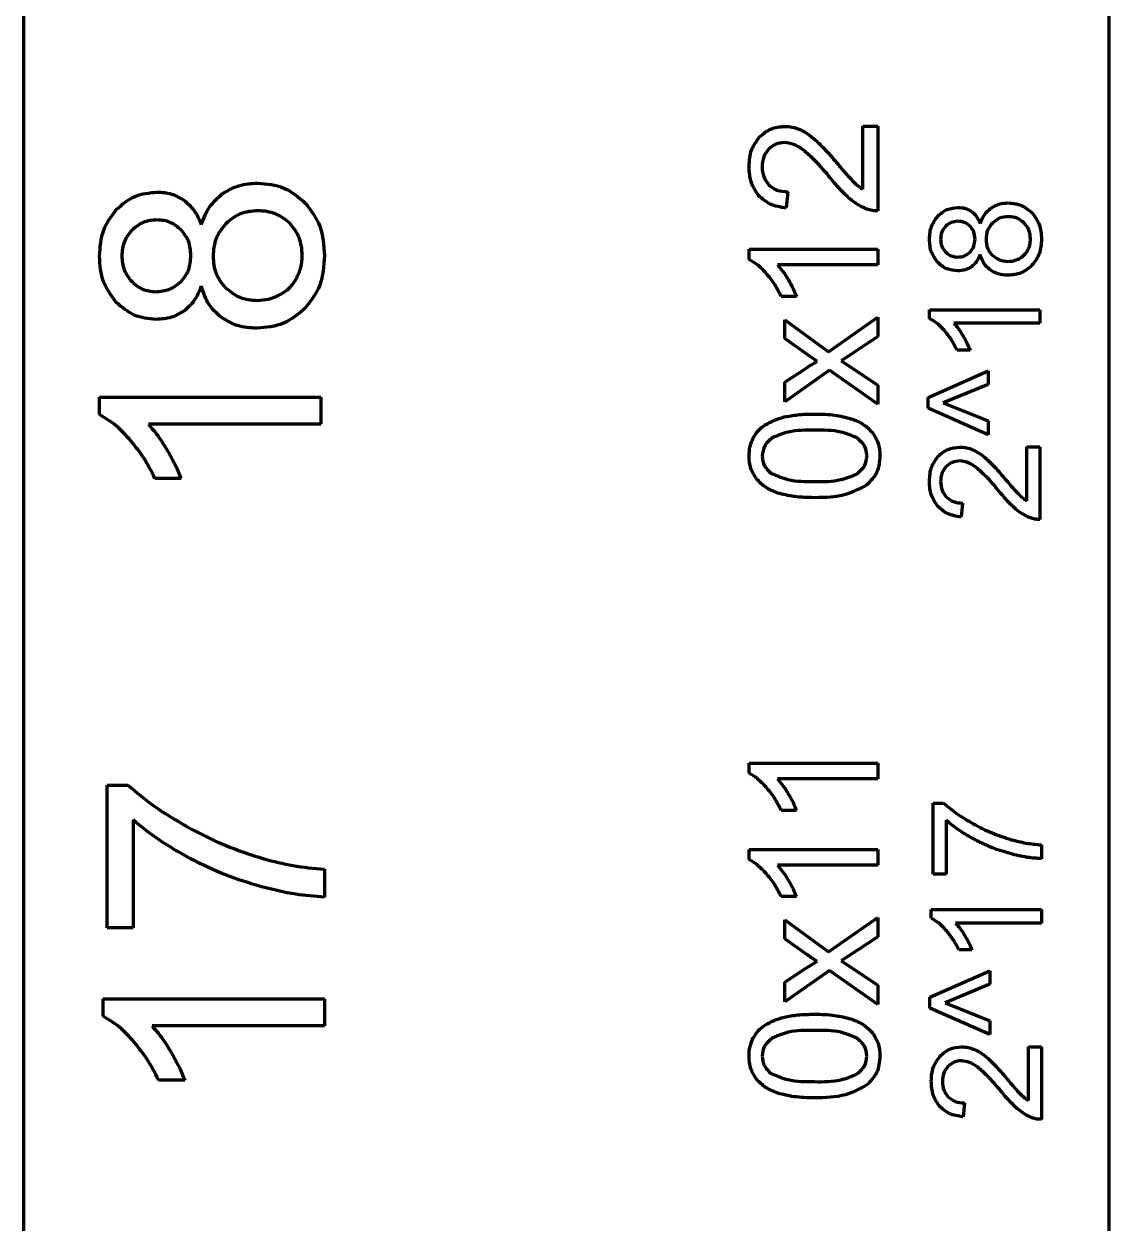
# Model space of a CAD drawing. Header units: millimetres. Extents: x 0 to 1189, y 0 to 841.
# Drawn here: x 372.85 to 402.85, y 415.72 to 448.87 of the extents above; entities that cross this region are included whole.
import ezdxf

# ---------------------------------------------------------------- set-up
doc = ezdxf.new("R2010")
doc.units = ezdxf.units.MM
doc.header["$LTSCALE"] = 0.75
doc.layers.add('Visible', color=7, linetype='Continuous', lineweight=70)

msp = doc.modelspace()

# ---------------------------------------------------------------- linework, layer by layer
at = {"layer": 'Visible', "extrusion": (-1e-16, -1, 0)}
for p, q in [((372.852, 123.899), (372.852, 673.232)), ((402.852, 123.899), (402.852, 673.232)), ((396.041, 444.302), (396.041, 446.041)), ((396.041, 446.041), (396.459, 446.041)), ((396.459, 446.041), (396.459, 443.698)), ((393.971, 444.227), (393.925, 443.78)), ((392.9, 442.359), (392.9, 442.639)), ((392.9, 442.639), (396.459, 442.639)), ((396.459, 442.639), (396.459, 442.204)), ((396.459, 442.204), (393.686, 442.204)), ((394.211, 441.334), (393.79, 441.334)), ((397.888, 440.729), (397.888, 440.969)), ((397.888, 440.969), (400.936, 440.969)), ((400.936, 440.969), (400.936, 440.596)), ((393.892, 440.171), (393.892, 440.691)), ((393.892, 440.691), (395.1, 439.803)), ((395.1, 439.803), (396.459, 440.758)), ((396.459, 440.758), (396.459, 440.224)), ((400.936, 440.596), (398.561, 440.596)), ((394.498, 439.738), (393.892, 440.171)), ((396.459, 440.224), (395.661, 439.697)), ((395.661, 439.697), (395.446, 439.557)), ((399.01, 439.851), (398.65, 439.851)), ((393.892, 438.969), (394.493, 439.363)), ((395.124, 439.293), (393.892, 438.425)), ((396.459, 438.355), (395.124, 439.293)), ((395.446, 439.557), (396.459, 438.882)), ((397.848, 438.542), (399.507, 439.277)), ((399.507, 439.277), (399.507, 438.902)), ((393.892, 438.425), (393.892, 438.969)), ((396.459, 438.882), (396.459, 438.355)), ((399.507, 438.902), (398.271, 438.391)), ((374.942, 438.067), (374.942, 438.549)), ((374.942, 438.549), (381.058, 438.549)), ((381.058, 438.549), (381.058, 437.801)), ((397.848, 438.242), (397.848, 438.542)), ((398.271, 438.391), (399.507, 437.894)), ((399.507, 437.51), (397.848, 438.242)), ((381.058, 437.801), (376.292, 437.801)), ((399.507, 437.894), (399.507, 437.51)), ((400.578, 435.686), (400.578, 437.175)), ((400.578, 437.175), (400.936, 437.175)), ((400.936, 437.175), (400.936, 435.168)), ((377.194, 436.305), (376.471, 436.305)), ((398.805, 435.622), (398.766, 435.238)), ((392.899, 428.151), (392.899, 428.432)), ((392.899, 428.432), (396.457, 428.432)), ((396.457, 428.432), (396.457, 427.997)), ((396.457, 427.997), (393.684, 427.997)), ((375.148, 423.878), (375.148, 427.821)), ((375.148, 427.821), (375.73, 427.821)), ((397.99, 425.364), (397.99, 427.329)), ((397.99, 427.329), (398.28, 427.329)), ((394.209, 427.126), (393.788, 427.126)), ((375.867, 426.862), (375.867, 423.878)), ((398.348, 426.851), (398.348, 425.364)), ((392.899, 425.765), (392.899, 426.046)), ((392.899, 426.046), (396.457, 426.046)), ((396.457, 426.046), (396.457, 425.611)), ((400.986, 426.172), (400.986, 425.788)), ((381.16, 425.499), (381.16, 424.73)), ((396.457, 425.611), (393.684, 425.611)), ((398.348, 425.364), (397.99, 425.364)), ((394.209, 424.74), (393.788, 424.74)), ((397.938, 424.144), (397.938, 424.384)), ((397.938, 424.384), (400.986, 424.384)), ((400.986, 424.384), (400.986, 424.011)), ((393.89, 423.577), (393.89, 424.097)), ((393.89, 424.097), (395.099, 423.21)), ((395.099, 423.21), (396.457, 424.165)), ((396.457, 424.165), (396.457, 423.631)), ((400.986, 424.011), (398.611, 424.011)), ((375.867, 423.878), (375.148, 423.878)), ((394.497, 423.145), (393.89, 423.577)), ((396.457, 423.631), (395.66, 423.104)), ((395.66, 423.104), (395.444, 422.963)), ((399.06, 423.266), (398.7, 423.266)), ((393.89, 422.376), (394.492, 422.77)), ((395.123, 422.7), (393.89, 421.832)), ((396.457, 421.762), (395.123, 422.7)), ((395.444, 422.963), (396.457, 422.289)), ((397.898, 421.957), (399.557, 422.692)), ((399.557, 422.692), (399.557, 422.317)), ((393.89, 421.832), (393.89, 422.376)), ((396.457, 422.289), (396.457, 421.762)), ((399.557, 422.317), (398.321, 421.806)), ((375.044, 421.431), (375.044, 421.913)), ((375.044, 421.913), (381.16, 421.913)), ((381.16, 421.913), (381.16, 421.165)), ((397.898, 421.657), (397.898, 421.957)), ((398.321, 421.806), (399.557, 421.309)), ((399.557, 420.926), (397.898, 421.657)), ((381.16, 421.165), (376.394, 421.165)), ((399.557, 421.309), (399.557, 420.926)), ((400.628, 419.101), (400.628, 420.59)), ((400.628, 420.59), (400.986, 420.59)), ((400.986, 420.59), (400.986, 418.583)), ((377.296, 419.669), (376.573, 419.669)), ((398.855, 419.037), (398.816, 418.654))]:
    msp.add_line(p, q, dxfattribs=at)
at = {"layer": 'Visible'}
for points, knots in [([(393.183, 445.738), (393.283, 445.825), (393.485, 446), (393.751, 446.024), (393.884, 446.036)], [0, 0, 0, 0, 0.03873388, 0.07788461, 0.07788461, 0.07788461, 0.07788461]), ([(393.884, 446.036), (393.955, 446.032), (394.099, 446.024), (394.234, 445.974), (394.303, 445.949)], [0, 0, 0, 0, 0.02120476, 0.0429383, 0.0429383, 0.0429383, 0.0429383]), ([(394.303, 445.949), (394.374, 445.913), (394.531, 445.834), (394.664, 445.721), (394.735, 445.66)], [0, 0, 0, 0, 0.02405949, 0.05219864, 0.05219864, 0.05219864, 0.05219864]), ([(392.9, 444.931), (392.909, 445.089), (392.925, 445.386), (393.101, 445.626), (393.183, 445.738)], [0, 0, 0, 0, 0.04623501, 0.0872082, 0.0872082, 0.0872082, 0.0872082]), ([(393.875, 445.589), (393.792, 445.581), (393.627, 445.566), (393.501, 445.458), (393.438, 445.404)], [0, 0, 0, 0, 0.0242869, 0.0484565, 0.0484565, 0.0484565, 0.0484565]), ([(394.398, 445.385), (394.311, 445.445), (394.152, 445.553), (393.961, 445.577), (393.875, 445.589)], [0, 0, 0, 0, 0.03093416, 0.0568504, 0.0568504, 0.0568504, 0.0568504]), ([(394.735, 445.66), (394.826, 445.571), (395.046, 445.359), (395.243, 445.125), (395.359, 444.989)], [0, 0, 0, 0, 0.03805651, 0.09164845, 0.09164845, 0.09164845, 0.09164845]), ([(393.438, 445.404), (393.386, 445.335), (393.278, 445.193), (393.267, 445.014), (393.261, 444.921)], [0, 0, 0, 0, 0.02512908, 0.05241815, 0.05241815, 0.05241815, 0.05241815]), ([(395.149, 444.605), (395.012, 444.771), (394.782, 445.051), (394.509, 445.289), (394.398, 445.385)], [0, 0, 0, 0, 0.0643913, 0.1084796, 0.1084796, 0.1084796, 0.1084796]), ([(393.163, 444.126), (393.086, 444.239), (392.923, 444.482), (392.908, 444.775), (392.9, 444.931)], [0, 0, 0, 0, 0.04024965, 0.08610971, 0.08610971, 0.08610971, 0.08610971]), ([(393.261, 444.921), (393.267, 444.823), (393.279, 444.636), (393.394, 444.489), (393.449, 444.418)], [0, 0, 0, 0, 0.02867512, 0.05482822, 0.05482822, 0.05482822, 0.05482822]), ([(395.359, 444.989), (395.449, 444.88), (395.593, 444.708), (395.748, 444.546), (395.805, 444.486)], [0, 0, 0, 0, 0.04236761, 0.06723118, 0.06723118, 0.06723118, 0.06723118]), ([(395.685, 444.035), (395.6, 444.114), (395.409, 444.292), (395.242, 444.493), (395.149, 444.605)], [0, 0, 0, 0, 0.03472936, 0.07831459, 0.07831459, 0.07831459, 0.07831459]), ([(378.345, 444.177), (378.49, 444.262), (378.79, 444.439), (379.137, 444.459), (379.317, 444.47)], [0, 0, 0, 0, 0.0497766, 0.1028448, 0.1028448, 0.1028448, 0.1028448]), ([(379.317, 444.47), (379.566, 444.447), (380.063, 444.403), (380.442, 444.079), (380.63, 443.917)], [0, 0, 0, 0, 0.0731968, 0.1456402, 0.1456402, 0.1456402, 0.1456402]), ([(393.449, 444.418), (393.521, 444.363), (393.675, 444.246), (393.868, 444.234), (393.971, 444.227)], [0, 0, 0, 0, 0.02659328, 0.05672901, 0.05672901, 0.05672901, 0.05672901]), ([(395.805, 444.486), (395.843, 444.451), (395.917, 444.384), (396.001, 444.329), (396.041, 444.302)], [0, 0, 0, 0, 0.01553313, 0.02992655, 0.02992655, 0.02992655, 0.02992655]), ([(375.405, 443.735), (375.568, 443.876), (375.892, 444.159), (376.32, 444.2), (376.533, 444.221)], [0, 0, 0, 0, 0.0629904, 0.1256226, 0.1256226, 0.1256226, 0.1256226]), ([(376.533, 444.221), (376.668, 444.212), (376.932, 444.196), (377.16, 444.063), (377.271, 443.998)], [0, 0, 0, 0, 0.04001589, 0.07799366, 0.07799366, 0.07799366, 0.07799366]), ([(377.271, 443.998), (377.371, 443.911), (377.584, 443.723), (377.695, 443.462), (377.755, 443.323)], [0, 0, 0, 0, 0.03944311, 0.08402234, 0.08402234, 0.08402234, 0.08402234]), ([(377.755, 443.323), (377.822, 443.497), (377.95, 443.829), (378.217, 444.064), (378.345, 444.177)], [0, 0, 0, 0, 0.0548669, 0.1051476, 0.1051476, 0.1051476, 0.1051476]), ([(380.63, 443.917), (380.785, 443.712), (381.11, 443.283), (381.144, 442.745), (381.162, 442.463)], [0, 0, 0, 0, 0.0754011, 0.1579169, 0.1579169, 0.1579169, 0.1579169]), ([(393.925, 443.78), (393.772, 443.803), (393.483, 443.844), (393.265, 444.036), (393.163, 444.126)], [0, 0, 0, 0, 0.04542626, 0.08535358, 0.08535358, 0.08535358, 0.08535358]), ([(396.157, 443.749), (396.076, 443.784), (395.906, 443.859), (395.761, 443.975), (395.685, 444.035)], [0, 0, 0, 0, 0.02644841, 0.05537103, 0.05537103, 0.05537103, 0.05537103]), ([(399.584, 443.774), (399.656, 443.817), (399.806, 443.905), (399.979, 443.915), (400.068, 443.92)], [0, 0, 0, 0, 0.02481157, 0.05126389, 0.05126389, 0.05126389, 0.05126389]), ([(400.068, 443.92), (400.193, 443.909), (400.44, 443.887), (400.629, 443.725), (400.723, 443.645)], [0, 0, 0, 0, 0.03648558, 0.07259567, 0.07259567, 0.07259567, 0.07259567]), ([(374.942, 442.451), (374.957, 442.699), (374.986, 443.174), (375.27, 443.554), (375.405, 443.735)], [0, 0, 0, 0, 0.0729108, 0.1391579, 0.1391579, 0.1391579, 0.1391579]), ([(379.325, 443.705), (379.154, 443.692), (378.819, 443.665), (378.559, 443.451), (378.432, 443.346)], [0, 0, 0, 0, 0.05015182, 0.09837962, 0.09837962, 0.09837962, 0.09837962]), ([(380.202, 443.356), (380.077, 443.458), (379.822, 443.667), (379.493, 443.692), (379.325, 443.705)], [0, 0, 0, 0, 0.04710373, 0.09639158, 0.09639158, 0.09639158, 0.09639158]), ([(396.459, 443.698), (396.407, 443.699), (396.304, 443.701), (396.206, 443.733), (396.157, 443.749)], [0, 0, 0, 0, 0.01544589, 0.03079686, 0.03079686, 0.03079686, 0.03079686]), ([(398.118, 443.554), (398.199, 443.625), (398.361, 443.766), (398.574, 443.786), (398.681, 443.796)], [0, 0, 0, 0, 0.03139815, 0.06261774, 0.06261774, 0.06261774, 0.06261774]), ([(398.681, 443.796), (398.748, 443.792), (398.88, 443.784), (398.993, 443.718), (399.048, 443.685)], [0, 0, 0, 0, 0.01994628, 0.03887668, 0.03887668, 0.03887668, 0.03887668]), ([(399.048, 443.685), (399.098, 443.642), (399.205, 443.548), (399.26, 443.418), (399.29, 443.349)], [0, 0, 0, 0, 0.01966076, 0.04188173, 0.04188173, 0.04188173, 0.04188173]), ([(399.29, 443.349), (399.323, 443.435), (399.387, 443.601), (399.52, 443.718), (399.584, 443.774)], [0, 0, 0, 0, 0.02734896, 0.05241183, 0.05241183, 0.05241183, 0.05241183]), ([(400.723, 443.645), (400.8, 443.543), (400.962, 443.329), (400.979, 443.06), (400.988, 442.92)], [0, 0, 0, 0, 0.03758442, 0.07871515, 0.07871515, 0.07871515, 0.07871515]), ([(376.529, 443.452), (376.398, 443.441), (376.137, 443.418), (375.937, 443.25), (375.837, 443.167)], [0, 0, 0, 0, 0.03852504, 0.07642609, 0.07642609, 0.07642609, 0.07642609]), ([(377.196, 443.176), (377.1, 443.256), (376.906, 443.418), (376.655, 443.441), (376.529, 443.452)], [0, 0, 0, 0, 0.03669178, 0.07374928, 0.07374928, 0.07374928, 0.07374928]), ([(378.432, 443.346), (378.329, 443.217), (378.119, 442.954), (378.092, 442.618), (378.079, 442.447)], [0, 0, 0, 0, 0.04835862, 0.09863614, 0.09863614, 0.09863614, 0.09863614]), ([(380.547, 442.471), (380.534, 442.641), (380.509, 442.971), (380.303, 443.23), (380.202, 443.356)], [0, 0, 0, 0, 0.04967872, 0.09695717, 0.09695717, 0.09695717, 0.09695717]), ([(397.888, 442.914), (397.895, 443.038), (397.91, 443.274), (398.051, 443.464), (398.118, 443.554)], [0, 0, 0, 0, 0.03634311, 0.06936455, 0.06936455, 0.06936455, 0.06936455]), ([(398.334, 443.271), (398.293, 443.22), (398.21, 443.117), (398.2, 442.985), (398.194, 442.918)], [0, 0, 0, 0, 0.01906374, 0.03876671, 0.03876671, 0.03876671, 0.03876671]), ([(398.679, 443.413), (398.613, 443.407), (398.483, 443.396), (398.383, 443.313), (398.334, 443.271)], [0, 0, 0, 0, 0.01920316, 0.03809529, 0.03809529, 0.03809529, 0.03809529]), ([(399.011, 443.275), (398.963, 443.316), (398.867, 443.396), (398.742, 443.407), (398.679, 443.413)], [0, 0, 0, 0, 0.01828934, 0.03676099, 0.03676099, 0.03676099, 0.03676099]), ([(399.147, 442.922), (399.142, 442.99), (399.132, 443.122), (399.051, 443.225), (399.011, 443.275)], [0, 0, 0, 0, 0.01988899, 0.03860944, 0.03860944, 0.03860944, 0.03860944]), ([(399.627, 443.36), (399.576, 443.296), (399.471, 443.165), (399.458, 442.997), (399.451, 442.912)], [0, 0, 0, 0, 0.02410481, 0.04916613, 0.04916613, 0.04916613, 0.04916613]), ([(400.073, 443.539), (399.987, 443.533), (399.82, 443.519), (399.691, 443.413), (399.627, 443.36)], [0, 0, 0, 0, 0.02499863, 0.04903826, 0.04903826, 0.04903826, 0.04903826]), ([(400.51, 443.365), (400.447, 443.416), (400.32, 443.52), (400.156, 443.533), (400.073, 443.539)], [0, 0, 0, 0, 0.02347931, 0.04804729, 0.04804729, 0.04804729, 0.04804729]), ([(400.681, 442.924), (400.675, 443.009), (400.662, 443.173), (400.56, 443.303), (400.51, 443.365)], [0, 0, 0, 0, 0.02476276, 0.04832919, 0.04832919, 0.04832919, 0.04832919]), ([(375.837, 443.167), (375.755, 443.066), (375.589, 442.859), (375.568, 442.594), (375.557, 442.459)], [0, 0, 0, 0, 0.03824534, 0.07777314, 0.07777314, 0.07777314, 0.07777314]), ([(377.468, 442.467), (377.458, 442.603), (377.439, 442.867), (377.275, 443.075), (377.196, 443.176)], [0, 0, 0, 0, 0.03990084, 0.07745747, 0.07745747, 0.07745747, 0.07745747]), ([(398.113, 442.28), (398.048, 442.369), (397.909, 442.557), (397.895, 442.791), (397.888, 442.914)], [0, 0, 0, 0, 0.03250952, 0.06857653, 0.06857653, 0.06857653, 0.06857653]), ([(398.194, 442.918), (398.199, 442.851), (398.209, 442.719), (398.291, 442.615), (398.331, 442.564)], [0, 0, 0, 0, 0.01981691, 0.03873176, 0.03873176, 0.03873176, 0.03873176]), ([(399.01, 442.562), (399.05, 442.613), (399.133, 442.719), (399.142, 442.853), (399.147, 442.922)], [0, 0, 0, 0, 0.01895835, 0.03933649, 0.03933649, 0.03933649, 0.03933649]), ([(399.451, 442.912), (399.458, 442.829), (399.471, 442.665), (399.574, 442.538), (399.625, 442.476)], [0, 0, 0, 0, 0.02444063, 0.04794142, 0.04794142, 0.04794142, 0.04794142]), ([(400.6, 442.603), (400.624, 442.654), (400.671, 442.756), (400.678, 442.868), (400.681, 442.924)], [0, 0, 0, 0, 0.01665286, 0.03339874, 0.03339874, 0.03339874, 0.03339874]), ([(400.988, 442.92), (400.979, 442.78), (400.962, 442.511), (400.799, 442.297), (400.722, 442.195)], [0, 0, 0, 0, 0.04113491, 0.07876049, 0.07876049, 0.07876049, 0.07876049]), ([(400.369, 442.379), (400.416, 442.407), (400.51, 442.464), (400.57, 442.557), (400.6, 442.603)], [0, 0, 0, 0, 0.01622722, 0.03260441, 0.03260441, 0.03260441, 0.03260441]), ([(375.395, 441.179), (375.263, 441.358), (374.984, 441.735), (374.956, 442.204), (374.942, 442.451)], [0, 0, 0, 0, 0.06522, 0.137577, 0.137577, 0.137577, 0.137577]), ([(375.557, 442.459), (375.567, 442.324), (375.587, 442.059), (375.751, 441.85), (375.831, 441.748)], [0, 0, 0, 0, 0.03975624, 0.07770283, 0.07770283, 0.07770283, 0.07770283]), ([(377.194, 441.744), (377.274, 441.847), (377.44, 442.059), (377.458, 442.328), (377.468, 442.467)], [0, 0, 0, 0, 0.03803394, 0.07891616, 0.07891616, 0.07891616, 0.07891616]), ([(378.079, 442.447), (378.092, 442.279), (378.118, 441.951), (378.326, 441.697), (378.428, 441.572)], [0, 0, 0, 0, 0.04903232, 0.09617914, 0.09617914, 0.09617914, 0.09617914]), ([(380.383, 441.827), (380.431, 441.929), (380.527, 442.133), (380.54, 442.359), (380.547, 442.471)], [0, 0, 0, 0, 0.03340875, 0.06700392, 0.06700392, 0.06700392, 0.06700392]), ([(381.162, 442.463), (381.144, 442.182), (381.109, 441.643), (380.783, 441.214), (380.628, 441.009)], [0, 0, 0, 0, 0.0825242, 0.1580079, 0.1580079, 0.1580079, 0.1580079]), ([(393.374, 441.972), (393.298, 442.054), (393.157, 442.205), (392.981, 442.311), (392.9, 442.359)], [0, 0, 0, 0, 0.03350902, 0.06143575, 0.06143575, 0.06143575, 0.06143575]), ([(398.67, 442.042), (398.564, 442.052), (398.353, 442.071), (398.193, 442.211), (398.113, 442.28)], [0, 0, 0, 0, 0.03107261, 0.0619743, 0.0619743, 0.0619743, 0.0619743]), ([(398.331, 442.564), (398.378, 442.523), (398.473, 442.441), (398.597, 442.429), (398.658, 442.423)], [0, 0, 0, 0, 0.01835837, 0.0364128, 0.0364128, 0.0364128, 0.0364128]), ([(398.658, 442.423), (398.726, 442.428), (398.858, 442.438), (398.96, 442.521), (399.01, 442.562)], [0, 0, 0, 0, 0.01987685, 0.03866027, 0.03866027, 0.03866027, 0.03866027]), ([(399.29, 442.498), (399.26, 442.427), (399.205, 442.294), (399.098, 442.198), (399.047, 442.154)], [0, 0, 0, 0, 0.02266995, 0.04255113, 0.04255113, 0.04255113, 0.04255113]), ([(399.562, 442.07), (399.5, 442.127), (399.372, 442.245), (399.318, 442.411), (399.29, 442.498)], [0, 0, 0, 0, 0.02476946, 0.05146125, 0.05146125, 0.05146125, 0.05146125]), ([(399.625, 442.476), (399.688, 442.425), (399.814, 442.323), (399.977, 442.31), (400.06, 442.303)], [0, 0, 0, 0, 0.02347934, 0.04778797, 0.04778797, 0.04778797, 0.04778797]), ([(400.06, 442.303), (400.113, 442.306), (400.221, 442.313), (400.319, 442.357), (400.369, 442.379)], [0, 0, 0, 0, 0.0158019, 0.03199743, 0.03199743, 0.03199743, 0.03199743]), ([(393.79, 441.334), (393.731, 441.45), (393.615, 441.678), (393.453, 441.876), (393.374, 441.972)], [0, 0, 0, 0, 0.03911937, 0.07637456, 0.07637456, 0.07637456, 0.07637456]), ([(393.686, 442.204), (393.738, 442.145), (393.85, 442.016), (393.938, 441.87), (393.986, 441.792)], [0, 0, 0, 0, 0.02354784, 0.05104854, 0.05104854, 0.05104854, 0.05104854]), ([(399.047, 442.154), (398.991, 442.121), (398.875, 442.054), (398.74, 442.046), (398.67, 442.042)], [0, 0, 0, 0, 0.01922046, 0.03981136, 0.03981136, 0.03981136, 0.03981136]), ([(400.058, 441.92), (399.965, 441.925), (399.787, 441.934), (399.635, 442.026), (399.562, 442.07)], [0, 0, 0, 0, 0.02746661, 0.0525325, 0.0525325, 0.0525325, 0.0525325]), ([(400.722, 442.195), (400.627, 442.115), (400.435, 441.953), (400.185, 441.931), (400.058, 441.92)], [0, 0, 0, 0, 0.03634401, 0.07346538, 0.07346538, 0.07346538, 0.07346538]), ([(375.831, 441.748), (375.926, 441.666), (376.115, 441.503), (376.364, 441.478), (376.487, 441.466)], [0, 0, 0, 0, 0.03683021, 0.07305069, 0.07305069, 0.07305069, 0.07305069]), ([(376.487, 441.466), (376.623, 441.476), (376.888, 441.496), (377.094, 441.663), (377.194, 441.744)], [0, 0, 0, 0, 0.03987654, 0.07755953, 0.07755953, 0.07755953, 0.07755953]), ([(377.755, 441.616), (377.696, 441.473), (377.585, 441.206), (377.369, 441.015), (377.269, 440.926)], [0, 0, 0, 0, 0.04548009, 0.08536528, 0.08536528, 0.08536528, 0.08536528]), ([(378.301, 440.758), (378.177, 440.872), (377.92, 441.109), (377.811, 441.443), (377.755, 441.616)], [0, 0, 0, 0, 0.049692, 0.1032405, 0.1032405, 0.1032405, 0.1032405]), ([(379.919, 441.377), (380.014, 441.434), (380.203, 441.548), (380.323, 441.734), (380.383, 441.827)], [0, 0, 0, 0, 0.03255473, 0.06541036, 0.06541036, 0.06541036, 0.06541036]), ([(393.986, 441.792), (394.031, 441.712), (394.116, 441.564), (394.181, 441.406), (394.211, 441.334)], [0, 0, 0, 0, 0.02753006, 0.05107997, 0.05107997, 0.05107997, 0.05107997]), ([(378.428, 441.572), (378.553, 441.471), (378.807, 441.265), (379.134, 441.238), (379.3, 441.225)], [0, 0, 0, 0, 0.04710386, 0.0958714, 0.0958714, 0.0958714, 0.0958714]), ([(379.3, 441.225), (379.407, 441.232), (379.622, 441.245), (379.819, 441.332), (379.919, 441.377)], [0, 0, 0, 0, 0.03170147, 0.06419264, 0.06419264, 0.06419264, 0.06419264]), ([(376.512, 440.701), (376.3, 440.721), (375.876, 440.76), (375.555, 441.04), (375.395, 441.179)], [0, 0, 0, 0, 0.0623373, 0.1243317, 0.1243317, 0.1243317, 0.1243317]), ([(377.269, 440.926), (377.156, 440.86), (376.922, 440.725), (376.652, 440.709), (376.512, 440.701)], [0, 0, 0, 0, 0.03855965, 0.07986879, 0.07986879, 0.07986879, 0.07986879]), ([(380.628, 441.009), (380.437, 440.848), (380.053, 440.522), (379.55, 440.478), (379.296, 440.456)], [0, 0, 0, 0, 0.0729127, 0.1473849, 0.1473849, 0.1473849, 0.1473849]), ([(379.296, 440.456), (379.11, 440.466), (378.753, 440.486), (378.447, 440.67), (378.301, 440.758)], [0, 0, 0, 0, 0.055103, 0.1053897, 0.1053897, 0.1053897, 0.1053897]), ([(398.294, 440.398), (398.228, 440.468), (398.108, 440.597), (397.956, 440.688), (397.888, 440.729)], [0, 0, 0, 0, 0.02870716, 0.05263204, 0.05263204, 0.05263204, 0.05263204]), ([(398.561, 440.596), (398.605, 440.546), (398.701, 440.435), (398.777, 440.311), (398.817, 440.243)], [0, 0, 0, 0, 0.02017349, 0.04373331, 0.04373331, 0.04373331, 0.04373331]), ([(398.65, 439.851), (398.599, 439.951), (398.5, 440.146), (398.361, 440.315), (398.294, 440.398)], [0, 0, 0, 0, 0.03351356, 0.06543015, 0.06543015, 0.06543015, 0.06543015]), ([(398.817, 440.243), (398.857, 440.175), (398.929, 440.048), (398.985, 439.913), (399.01, 439.851)], [0, 0, 0, 0, 0.02358501, 0.04376026, 0.04376026, 0.04376026, 0.04376026]), ([(394.781, 439.542), (394.731, 439.576), (394.636, 439.64), (394.542, 439.707), (394.498, 439.738)], [0, 0, 0, 0, 0.01818785, 0.03440349, 0.03440349, 0.03440349, 0.03440349]), ([(394.493, 439.363), (394.546, 439.397), (394.641, 439.458), (394.738, 439.516), (394.781, 439.542)], [0, 0, 0, 0, 0.01869445, 0.03387931, 0.03387931, 0.03387931, 0.03387931]), ([(375.756, 437.402), (375.624, 437.544), (375.383, 437.803), (375.08, 437.985), (374.942, 438.067)], [0, 0, 0, 0, 0.0575918, 0.1055894, 0.1055894, 0.1055894, 0.1055894]), ([(393.346, 437.782), (393.425, 437.827), (393.592, 437.922), (393.776, 437.975), (393.873, 438.002)], [0, 0, 0, 0, 0.02705958, 0.05729507, 0.05729507, 0.05729507, 0.05729507]), ([(393.873, 438.002), (393.995, 438.026), (394.271, 438.078), (394.553, 438.081), (394.711, 438.082)], [0, 0, 0, 0, 0.03696178, 0.08429648, 0.08429648, 0.08429648, 0.08429648]), ([(394.711, 438.082), (394.9, 438.08), (395.241, 438.075), (395.571, 437.991), (395.718, 437.954)], [0, 0, 0, 0, 0.0564493, 0.10181, 0.10181, 0.10181, 0.10181]), ([(395.718, 437.954), (395.836, 437.909), (396.061, 437.822), (396.23, 437.652), (396.31, 437.571)], [0, 0, 0, 0, 0.03753988, 0.07125828, 0.07125828, 0.07125828, 0.07125828]), ([(376.292, 437.801), (376.381, 437.699), (376.573, 437.478), (376.725, 437.228), (376.807, 437.093)], [0, 0, 0, 0, 0.04047163, 0.08773694, 0.08773694, 0.08773694, 0.08773694]), ([(393.015, 437.427), (393.058, 437.496), (393.146, 437.636), (393.279, 437.733), (393.346, 437.782)], [0, 0, 0, 0, 0.02413349, 0.04898112, 0.04898112, 0.04898112, 0.04898112]), ([(394.711, 437.635), (394.464, 437.637), (394.062, 437.642), (393.691, 437.489), (393.548, 437.431)], [0, 0, 0, 0, 0.0730065, 0.1190832, 0.1190832, 0.1190832, 0.1190832]), ([(395.871, 437.431), (395.728, 437.489), (395.359, 437.641), (394.957, 437.637), (394.711, 437.635)], [0, 0, 0, 0, 0.0461337, 0.1188387, 0.1188387, 0.1188387, 0.1188387]), ([(376.471, 436.305), (376.369, 436.506), (376.17, 436.898), (375.892, 437.237), (375.756, 437.402)], [0, 0, 0, 0, 0.0672343, 0.1312648, 0.1312648, 0.1312648, 0.1312648]), ([(392.9, 436.927), (392.904, 437.017), (392.912, 437.191), (392.982, 437.351), (393.015, 437.427)], [0, 0, 0, 0, 0.02692746, 0.05173875, 0.05173875, 0.05173875, 0.05173875]), ([(393.548, 437.431), (393.464, 437.361), (393.304, 437.227), (393.275, 437.02), (393.261, 436.922)], [0, 0, 0, 0, 0.03148979, 0.06035273, 0.06035273, 0.06035273, 0.06035273]), ([(396.162, 436.927), (396.147, 437.024), (396.117, 437.229), (395.956, 437.361), (395.871, 437.431)], [0, 0, 0, 0, 0.0285272, 0.0600539, 0.0600539, 0.0600539, 0.0600539]), ([(396.31, 437.571), (396.371, 437.478), (396.499, 437.282), (396.512, 437.049), (396.519, 436.927)], [0, 0, 0, 0, 0.03284543, 0.06879529, 0.06879529, 0.06879529, 0.06879529]), ([(376.807, 437.093), (376.886, 436.956), (377.031, 436.701), (377.143, 436.43), (377.194, 436.305)], [0, 0, 0, 0, 0.04731583, 0.08779107, 0.08779107, 0.08779107, 0.08779107]), ([(398.13, 436.916), (398.216, 436.99), (398.389, 437.14), (398.616, 437.16), (398.73, 437.171)], [0, 0, 0, 0, 0.03318337, 0.06672383, 0.06672383, 0.06672383, 0.06672383]), ([(398.73, 437.171), (398.791, 437.168), (398.915, 437.161), (399.03, 437.118), (399.089, 437.096)], [0, 0, 0, 0, 0.01816613, 0.03678526, 0.03678526, 0.03678526, 0.03678526]), ([(399.089, 437.096), (399.15, 437.065), (399.284, 436.998), (399.398, 436.901), (399.46, 436.849)], [0, 0, 0, 0, 0.02061182, 0.04471861, 0.04471861, 0.04471861, 0.04471861]), ([(393.108, 436.285), (393.048, 436.378), (392.921, 436.573), (392.907, 436.805), (392.9, 436.927)], [0, 0, 0, 0, 0.0327491, 0.06851517, 0.06851517, 0.06851517, 0.06851517]), ([(393.261, 436.922), (393.272, 436.827), (393.294, 436.634), (393.44, 436.507), (393.514, 436.443)], [0, 0, 0, 0, 0.02769224, 0.05597181, 0.05597181, 0.05597181, 0.05597181]), ([(395.873, 436.423), (395.957, 436.492), (396.117, 436.624), (396.147, 436.829), (396.162, 436.927)], [0, 0, 0, 0, 0.0314642, 0.05998375, 0.05998375, 0.05998375, 0.05998375]), ([(396.519, 436.927), (396.506, 436.766), (396.479, 436.453), (396.259, 436.23), (396.152, 436.122)], [0, 0, 0, 0, 0.04666467, 0.09101806, 0.09101806, 0.09101806, 0.09101806]), ([(397.888, 436.224), (397.895, 436.359), (397.909, 436.614), (398.059, 436.82), (398.13, 436.916)], [0, 0, 0, 0, 0.03960956, 0.07471133, 0.07471133, 0.07471133, 0.07471133]), ([(398.348, 436.629), (398.304, 436.571), (398.211, 436.449), (398.201, 436.296), (398.196, 436.216)], [0, 0, 0, 0, 0.02152814, 0.0449067, 0.0449067, 0.0449067, 0.0449067]), ([(398.722, 436.788), (398.651, 436.781), (398.51, 436.768), (398.402, 436.675), (398.348, 436.629)], [0, 0, 0, 0, 0.0208066, 0.04151273, 0.04151273, 0.04151273, 0.04151273]), ([(399.171, 436.614), (399.096, 436.664), (398.96, 436.757), (398.797, 436.778), (398.722, 436.788)], [0, 0, 0, 0, 0.02650133, 0.04870381, 0.04870381, 0.04870381, 0.04870381]), ([(399.814, 435.945), (399.697, 436.087), (399.5, 436.327), (399.266, 436.531), (399.171, 436.614)], [0, 0, 0, 0, 0.05516414, 0.09293459, 0.09293459, 0.09293459, 0.09293459]), ([(399.46, 436.849), (399.538, 436.773), (399.726, 436.591), (399.895, 436.391), (399.994, 436.274)], [0, 0, 0, 0, 0.03260303, 0.0785153, 0.0785153, 0.0785153, 0.0785153]), ([(393.699, 435.9), (393.581, 435.946), (393.357, 436.033), (393.188, 436.204), (393.108, 436.285)], [0, 0, 0, 0, 0.03755126, 0.07122185, 0.07122185, 0.07122185, 0.07122185]), ([(393.514, 436.443), (393.666, 436.378), (394.046, 436.216), (394.462, 436.217), (394.711, 436.218)], [0, 0, 0, 0, 0.0491004, 0.1228677, 0.1228677, 0.1228677, 0.1228677]), ([(394.711, 436.218), (394.957, 436.216), (395.36, 436.212), (395.729, 436.364), (395.873, 436.423)], [0, 0, 0, 0, 0.0728558, 0.1189609, 0.1189609, 0.1189609, 0.1189609]), ([(399.994, 436.274), (400.071, 436.181), (400.194, 436.034), (400.327, 435.895), (400.376, 435.843)], [0, 0, 0, 0, 0.03629637, 0.05759704, 0.05759704, 0.05759704, 0.05759704]), ([(396.152, 436.122), (395.962, 436.02), (395.515, 435.781), (395.004, 435.774), (394.711, 435.771)], [0, 0, 0, 0, 0.063809, 0.1501974, 0.1501974, 0.1501974, 0.1501974]), ([(398.112, 435.535), (398.047, 435.632), (397.907, 435.84), (397.894, 436.091), (397.888, 436.224)], [0, 0, 0, 0, 0.03448187, 0.07377026, 0.07377026, 0.07377026, 0.07377026]), ([(398.196, 436.216), (398.202, 436.132), (398.212, 435.972), (398.311, 435.846), (398.358, 435.785)], [0, 0, 0, 0, 0.02456597, 0.04697132, 0.04697132, 0.04697132, 0.04697132]), ([(400.273, 435.457), (400.201, 435.524), (400.036, 435.677), (399.893, 435.849), (399.814, 435.945)], [0, 0, 0, 0, 0.02975267, 0.06709219, 0.06709219, 0.06709219, 0.06709219]), ([(394.711, 435.771), (394.521, 435.774), (394.178, 435.778), (393.847, 435.863), (393.699, 435.9)], [0, 0, 0, 0, 0.0568131, 0.1023112, 0.1023112, 0.1023112, 0.1023112]), ([(398.358, 435.785), (398.419, 435.738), (398.551, 435.637), (398.717, 435.627), (398.805, 435.622)], [0, 0, 0, 0, 0.0227825, 0.0485998, 0.0485998, 0.0485998, 0.0485998]), ([(400.376, 435.843), (400.409, 435.813), (400.472, 435.756), (400.544, 435.709), (400.578, 435.686)], [0, 0, 0, 0, 0.01330724, 0.02563809, 0.02563809, 0.02563809, 0.02563809]), ([(398.766, 435.238), (398.634, 435.258), (398.387, 435.294), (398.2, 435.458), (398.112, 435.535)], [0, 0, 0, 0, 0.03891673, 0.0731225, 0.0731225, 0.0731225, 0.0731225]), ([(400.677, 435.212), (400.608, 435.242), (400.463, 435.306), (400.338, 435.405), (400.273, 435.457)], [0, 0, 0, 0, 0.02265837, 0.04743641, 0.04743641, 0.04743641, 0.04743641]), ([(400.936, 435.168), (400.892, 435.169), (400.803, 435.17), (400.719, 435.198), (400.677, 435.212)], [0, 0, 0, 0, 0.01323248, 0.02638369, 0.02638369, 0.02638369, 0.02638369]), ([(393.373, 427.765), (393.296, 427.847), (393.156, 427.997), (392.979, 428.103), (392.899, 428.151)], [0, 0, 0, 0, 0.03350898, 0.06143574, 0.06143574, 0.06143574, 0.06143574]), ([(393.684, 427.997), (393.736, 427.937), (393.848, 427.809), (393.937, 427.663), (393.984, 427.584)], [0, 0, 0, 0, 0.02354779, 0.0510485, 0.0510485, 0.0510485, 0.0510485]), ([(375.73, 427.821), (375.965, 427.621), (376.477, 427.186), (377.06, 426.85), (377.375, 426.668)], [0, 0, 0, 0, 0.0924683, 0.2012817, 0.2012817, 0.2012817, 0.2012817]), ([(393.788, 427.126), (393.729, 427.243), (393.614, 427.471), (393.452, 427.668), (393.373, 427.765)], [0, 0, 0, 0, 0.03911932, 0.07637455, 0.07637455, 0.07637455, 0.07637455]), ([(393.984, 427.584), (394.03, 427.505), (394.115, 427.357), (394.179, 427.199), (394.209, 427.126)], [0, 0, 0, 0, 0.02753006, 0.05107997, 0.05107997, 0.05107997, 0.05107997]), ([(398.28, 427.329), (398.397, 427.23), (398.652, 427.013), (398.943, 426.845), (399.1, 426.755)], [0, 0, 0, 0, 0.0460916, 0.1003307, 0.1003307, 0.1003307, 0.1003307]), ([(377.46, 425.787), (377.164, 425.953), (376.603, 426.266), (376.103, 426.67), (375.867, 426.862)], [0, 0, 0, 0, 0.1014883, 0.1924764, 0.1924764, 0.1924764, 0.1924764]), ([(377.375, 426.668), (377.718, 426.489), (378.396, 426.135), (379.125, 425.901), (379.486, 425.785)], [0, 0, 0, 0, 0.1157471, 0.2291705, 0.2291705, 0.2291705, 0.2291705]), ([(399.142, 426.316), (398.995, 426.398), (398.715, 426.554), (398.466, 426.756), (398.348, 426.851)], [0, 0, 0, 0, 0.0505878, 0.0959417, 0.0959417, 0.0959417, 0.0959417]), ([(399.1, 426.755), (399.27, 426.665), (399.609, 426.489), (399.972, 426.372), (400.152, 426.315)], [0, 0, 0, 0, 0.0576952, 0.1142322, 0.1142322, 0.1142322, 0.1142322]), ([(400.121, 425.929), (399.953, 425.979), (399.615, 426.08), (399.3, 426.237), (399.142, 426.316)], [0, 0, 0, 0, 0.0524608, 0.1053832, 0.1053832, 0.1053832, 0.1053832]), ([(400.152, 426.315), (400.284, 426.28), (400.558, 426.21), (400.841, 426.185), (400.986, 426.172)], [0, 0, 0, 0, 0.04095867, 0.08480396, 0.08480396, 0.08480396, 0.08480396]), ([(379.423, 425.013), (379.086, 425.113), (378.41, 425.314), (377.778, 425.629), (377.46, 425.787)], [0, 0, 0, 0, 0.1052458, 0.2114178, 0.2114178, 0.2114178, 0.2114178]), ([(379.486, 425.785), (379.751, 425.717), (380.302, 425.576), (380.868, 425.525), (381.16, 425.499)], [0, 0, 0, 0, 0.0821706, 0.1701321, 0.1701321, 0.1701321, 0.1701321]), ([(393.373, 425.378), (393.296, 425.461), (393.156, 425.611), (392.979, 425.717), (392.899, 425.765)], [0, 0, 0, 0, 0.03350902, 0.06143575, 0.06143575, 0.06143575, 0.06143575]), ([(400.986, 425.788), (400.854, 425.798), (400.561, 425.818), (400.277, 425.89), (400.121, 425.929)], [0, 0, 0, 0, 0.03974288, 0.08786137, 0.08786137, 0.08786137, 0.08786137]), ([(393.788, 424.74), (393.729, 424.857), (393.614, 425.085), (393.452, 425.282), (393.373, 425.378)], [0, 0, 0, 0, 0.03911937, 0.07637456, 0.07637456, 0.07637456, 0.07637456]), ([(393.684, 425.611), (393.736, 425.551), (393.848, 425.423), (393.937, 425.277), (393.984, 425.198)], [0, 0, 0, 0, 0.02354784, 0.05104854, 0.05104854, 0.05104854, 0.05104854]), ([(381.16, 424.73), (380.895, 424.749), (380.307, 424.79), (379.736, 424.934), (379.423, 425.013)], [0, 0, 0, 0, 0.0797315, 0.1762659, 0.1762659, 0.1762659, 0.1762659]), ([(393.984, 425.198), (394.03, 425.119), (394.115, 424.971), (394.179, 424.813), (394.209, 424.74)], [0, 0, 0, 0, 0.02753006, 0.05107997, 0.05107997, 0.05107997, 0.05107997]), ([(398.344, 423.813), (398.278, 423.883), (398.158, 424.012), (398.007, 424.103), (397.938, 424.144)], [0, 0, 0, 0, 0.02870716, 0.05263204, 0.05263204, 0.05263204, 0.05263204]), ([(398.611, 424.011), (398.655, 423.961), (398.751, 423.85), (398.827, 423.726), (398.868, 423.658)], [0, 0, 0, 0, 0.02017349, 0.04373331, 0.04373331, 0.04373331, 0.04373331]), ([(398.7, 423.266), (398.649, 423.366), (398.55, 423.561), (398.411, 423.73), (398.344, 423.813)], [0, 0, 0, 0, 0.03351356, 0.06543015, 0.06543015, 0.06543015, 0.06543015]), ([(398.868, 423.658), (398.907, 423.59), (398.979, 423.463), (399.035, 423.328), (399.06, 423.266)], [0, 0, 0, 0, 0.02358501, 0.04376026, 0.04376026, 0.04376026, 0.04376026]), ([(394.78, 422.949), (394.729, 422.983), (394.634, 423.047), (394.541, 423.113), (394.497, 423.145)], [0, 0, 0, 0, 0.01818785, 0.03440349, 0.03440349, 0.03440349, 0.03440349]), ([(394.492, 422.77), (394.544, 422.804), (394.639, 422.865), (394.736, 422.923), (394.78, 422.949)], [0, 0, 0, 0, 0.01869445, 0.03387931, 0.03387931, 0.03387931, 0.03387931]), ([(375.858, 420.766), (375.727, 420.908), (375.485, 421.167), (375.182, 421.348), (375.044, 421.431)], [0, 0, 0, 0, 0.0575918, 0.1055894, 0.1055894, 0.1055894, 0.1055894]), ([(393.345, 421.189), (393.423, 421.234), (393.59, 421.329), (393.774, 421.381), (393.872, 421.409)], [0, 0, 0, 0, 0.02705958, 0.05729507, 0.05729507, 0.05729507, 0.05729507]), ([(393.872, 421.409), (393.993, 421.432), (394.27, 421.485), (394.551, 421.487), (394.71, 421.489)], [0, 0, 0, 0, 0.03696178, 0.08429648, 0.08429648, 0.08429648, 0.08429648]), ([(394.71, 421.489), (394.898, 421.486), (395.239, 421.481), (395.569, 421.398), (395.716, 421.361)], [0, 0, 0, 0, 0.0564493, 0.10181, 0.10181, 0.10181, 0.10181]), ([(395.716, 421.361), (395.835, 421.315), (396.059, 421.229), (396.229, 421.058), (396.309, 420.977)], [0, 0, 0, 0, 0.03753988, 0.07125828, 0.07125828, 0.07125828, 0.07125828]), ([(376.394, 421.165), (376.483, 421.063), (376.675, 420.842), (376.828, 420.592), (376.91, 420.457)], [0, 0, 0, 0, 0.04047163, 0.08773694, 0.08773694, 0.08773694, 0.08773694]), ([(393.014, 420.834), (393.057, 420.902), (393.144, 421.042), (393.277, 421.14), (393.345, 421.189)], [0, 0, 0, 0, 0.02413349, 0.04898112, 0.04898112, 0.04898112, 0.04898112]), ([(394.71, 421.041), (394.463, 421.044), (394.06, 421.048), (393.69, 420.896), (393.547, 420.837)], [0, 0, 0, 0, 0.0730065, 0.1190832, 0.1190832, 0.1190832, 0.1190832]), ([(395.87, 420.837), (395.726, 420.896), (395.357, 421.048), (394.955, 421.044), (394.71, 421.041)], [0, 0, 0, 0, 0.0461337, 0.1188387, 0.1188387, 0.1188387, 0.1188387]), ([(376.573, 419.669), (376.471, 419.87), (376.273, 420.261), (375.994, 420.601), (375.858, 420.766)], [0, 0, 0, 0, 0.0672343, 0.1312648, 0.1312648, 0.1312648, 0.1312648]), ([(392.899, 420.333), (392.903, 420.424), (392.91, 420.598), (392.98, 420.757), (393.014, 420.834)], [0, 0, 0, 0, 0.02692746, 0.05173875, 0.05173875, 0.05173875, 0.05173875]), ([(393.547, 420.837), (393.463, 420.767), (393.302, 420.633), (393.273, 420.427), (393.259, 420.328)], [0, 0, 0, 0, 0.03148979, 0.06035273, 0.06035273, 0.06035273, 0.06035273]), ([(396.16, 420.333), (396.146, 420.431), (396.116, 420.636), (395.954, 420.768), (395.87, 420.837)], [0, 0, 0, 0, 0.0285272, 0.0600539, 0.0600539, 0.0600539, 0.0600539]), ([(396.309, 420.977), (396.37, 420.884), (396.497, 420.689), (396.511, 420.455), (396.518, 420.333)], [0, 0, 0, 0, 0.03284543, 0.06879529, 0.06879529, 0.06879529, 0.06879529]), ([(376.91, 420.457), (376.988, 420.32), (377.134, 420.065), (377.245, 419.794), (377.296, 419.669)], [0, 0, 0, 0, 0.04731583, 0.08779107, 0.08779107, 0.08779107, 0.08779107]), ([(398.18, 420.331), (398.266, 420.405), (398.439, 420.555), (398.666, 420.576), (398.781, 420.586)], [0, 0, 0, 0, 0.03318337, 0.06672383, 0.06672383, 0.06672383, 0.06672383]), ([(398.781, 420.586), (398.842, 420.583), (398.965, 420.576), (399.08, 420.533), (399.139, 420.511)], [0, 0, 0, 0, 0.01816613, 0.03678526, 0.03678526, 0.03678526, 0.03678526]), ([(399.139, 420.511), (399.201, 420.48), (399.334, 420.413), (399.448, 420.316), (399.51, 420.264)], [0, 0, 0, 0, 0.02061182, 0.04471861, 0.04471861, 0.04471861, 0.04471861]), ([(393.107, 419.691), (393.046, 419.784), (392.919, 419.979), (392.906, 420.212), (392.899, 420.333)], [0, 0, 0, 0, 0.0327491, 0.06851517, 0.06851517, 0.06851517, 0.06851517]), ([(393.259, 420.328), (393.27, 420.233), (393.292, 420.041), (393.439, 419.914), (393.513, 419.85)], [0, 0, 0, 0, 0.02769224, 0.05597181, 0.05597181, 0.05597181, 0.05597181]), ([(395.871, 419.829), (395.955, 419.898), (396.116, 420.031), (396.146, 420.236), (396.16, 420.333)], [0, 0, 0, 0, 0.0314642, 0.05998375, 0.05998375, 0.05998375, 0.05998375]), ([(396.518, 420.333), (396.504, 420.173), (396.477, 419.86), (396.258, 419.637), (396.15, 419.528)], [0, 0, 0, 0, 0.04666467, 0.09101806, 0.09101806, 0.09101806, 0.09101806]), ([(397.938, 419.639), (397.945, 419.775), (397.959, 420.029), (398.11, 420.235), (398.18, 420.331)], [0, 0, 0, 0, 0.03960956, 0.07471133, 0.07471133, 0.07471133, 0.07471133]), ([(398.399, 420.044), (398.354, 419.986), (398.262, 419.864), (398.252, 419.711), (398.246, 419.631)], [0, 0, 0, 0, 0.02152814, 0.0449067, 0.0449067, 0.0449067, 0.0449067]), ([(398.772, 420.203), (398.702, 420.196), (398.56, 420.183), (398.452, 420.091), (398.399, 420.044)], [0, 0, 0, 0, 0.0208066, 0.04151273, 0.04151273, 0.04151273, 0.04151273]), ([(399.221, 420.029), (399.147, 420.079), (399.01, 420.172), (398.847, 420.193), (398.772, 420.203)], [0, 0, 0, 0, 0.02650133, 0.04870381, 0.04870381, 0.04870381, 0.04870381]), ([(399.864, 419.36), (399.747, 419.502), (399.55, 419.742), (399.316, 419.946), (399.221, 420.029)], [0, 0, 0, 0, 0.05516414, 0.09293459, 0.09293459, 0.09293459, 0.09293459]), ([(399.51, 420.264), (399.588, 420.188), (399.776, 420.006), (399.945, 419.806), (400.044, 419.689)], [0, 0, 0, 0, 0.03260303, 0.0785153, 0.0785153, 0.0785153, 0.0785153]), ([(393.513, 419.85), (393.665, 419.785), (394.045, 419.622), (394.46, 419.624), (394.71, 419.625)], [0, 0, 0, 0, 0.0491004, 0.1228677, 0.1228677, 0.1228677, 0.1228677]), ([(394.71, 419.625), (394.956, 419.622), (395.358, 419.618), (395.728, 419.77), (395.871, 419.829)], [0, 0, 0, 0, 0.0728558, 0.1189609, 0.1189609, 0.1189609, 0.1189609]), ([(393.698, 419.307), (393.58, 419.353), (393.355, 419.44), (393.186, 419.61), (393.107, 419.691)], [0, 0, 0, 0, 0.03755126, 0.07122185, 0.07122185, 0.07122185, 0.07122185]), ([(396.15, 419.528), (395.96, 419.426), (395.513, 419.187), (395.003, 419.181), (394.71, 419.178)], [0, 0, 0, 0, 0.063809, 0.1501974, 0.1501974, 0.1501974, 0.1501974]), ([(398.163, 418.95), (398.097, 419.047), (397.957, 419.255), (397.944, 419.506), (397.938, 419.639)], [0, 0, 0, 0, 0.03448187, 0.07377026, 0.07377026, 0.07377026, 0.07377026]), ([(398.246, 419.631), (398.252, 419.547), (398.262, 419.387), (398.361, 419.261), (398.408, 419.2)], [0, 0, 0, 0, 0.02456597, 0.04697132, 0.04697132, 0.04697132, 0.04697132]), ([(400.044, 419.689), (400.122, 419.596), (400.245, 419.449), (400.377, 419.31), (400.426, 419.258)], [0, 0, 0, 0, 0.03629637, 0.05759704, 0.05759704, 0.05759704, 0.05759704]), ([(394.71, 419.178), (394.519, 419.18), (394.177, 419.185), (393.845, 419.269), (393.698, 419.307)], [0, 0, 0, 0, 0.0568131, 0.1023112, 0.1023112, 0.1023112, 0.1023112]), ([(398.408, 419.2), (398.47, 419.153), (398.601, 419.053), (398.767, 419.042), (398.855, 419.037)], [0, 0, 0, 0, 0.0227825, 0.0485998, 0.0485998, 0.0485998, 0.0485998]), ([(400.324, 418.872), (400.251, 418.94), (400.087, 419.092), (399.944, 419.264), (399.864, 419.36)], [0, 0, 0, 0, 0.02975267, 0.06709219, 0.06709219, 0.06709219, 0.06709219]), ([(400.426, 419.258), (400.459, 419.228), (400.522, 419.171), (400.594, 419.124), (400.628, 419.101)], [0, 0, 0, 0, 0.01330724, 0.02563809, 0.02563809, 0.02563809, 0.02563809]), ([(398.816, 418.654), (398.684, 418.673), (398.437, 418.709), (398.25, 418.873), (398.163, 418.95)], [0, 0, 0, 0, 0.03891673, 0.0731225, 0.0731225, 0.0731225, 0.0731225]), ([(400.728, 418.627), (400.658, 418.657), (400.513, 418.721), (400.389, 418.82), (400.324, 418.872)], [0, 0, 0, 0, 0.02265837, 0.04743641, 0.04743641, 0.04743641, 0.04743641]), ([(400.986, 418.583), (400.942, 418.584), (400.854, 418.585), (400.769, 418.613), (400.728, 418.627)], [0, 0, 0, 0, 0.01323248, 0.02638369, 0.02638369, 0.02638369, 0.02638369])]:
    msp.add_open_spline(points, degree=3, knots=knots, dxfattribs=at)

doc.saveas('drawing.dxf')
